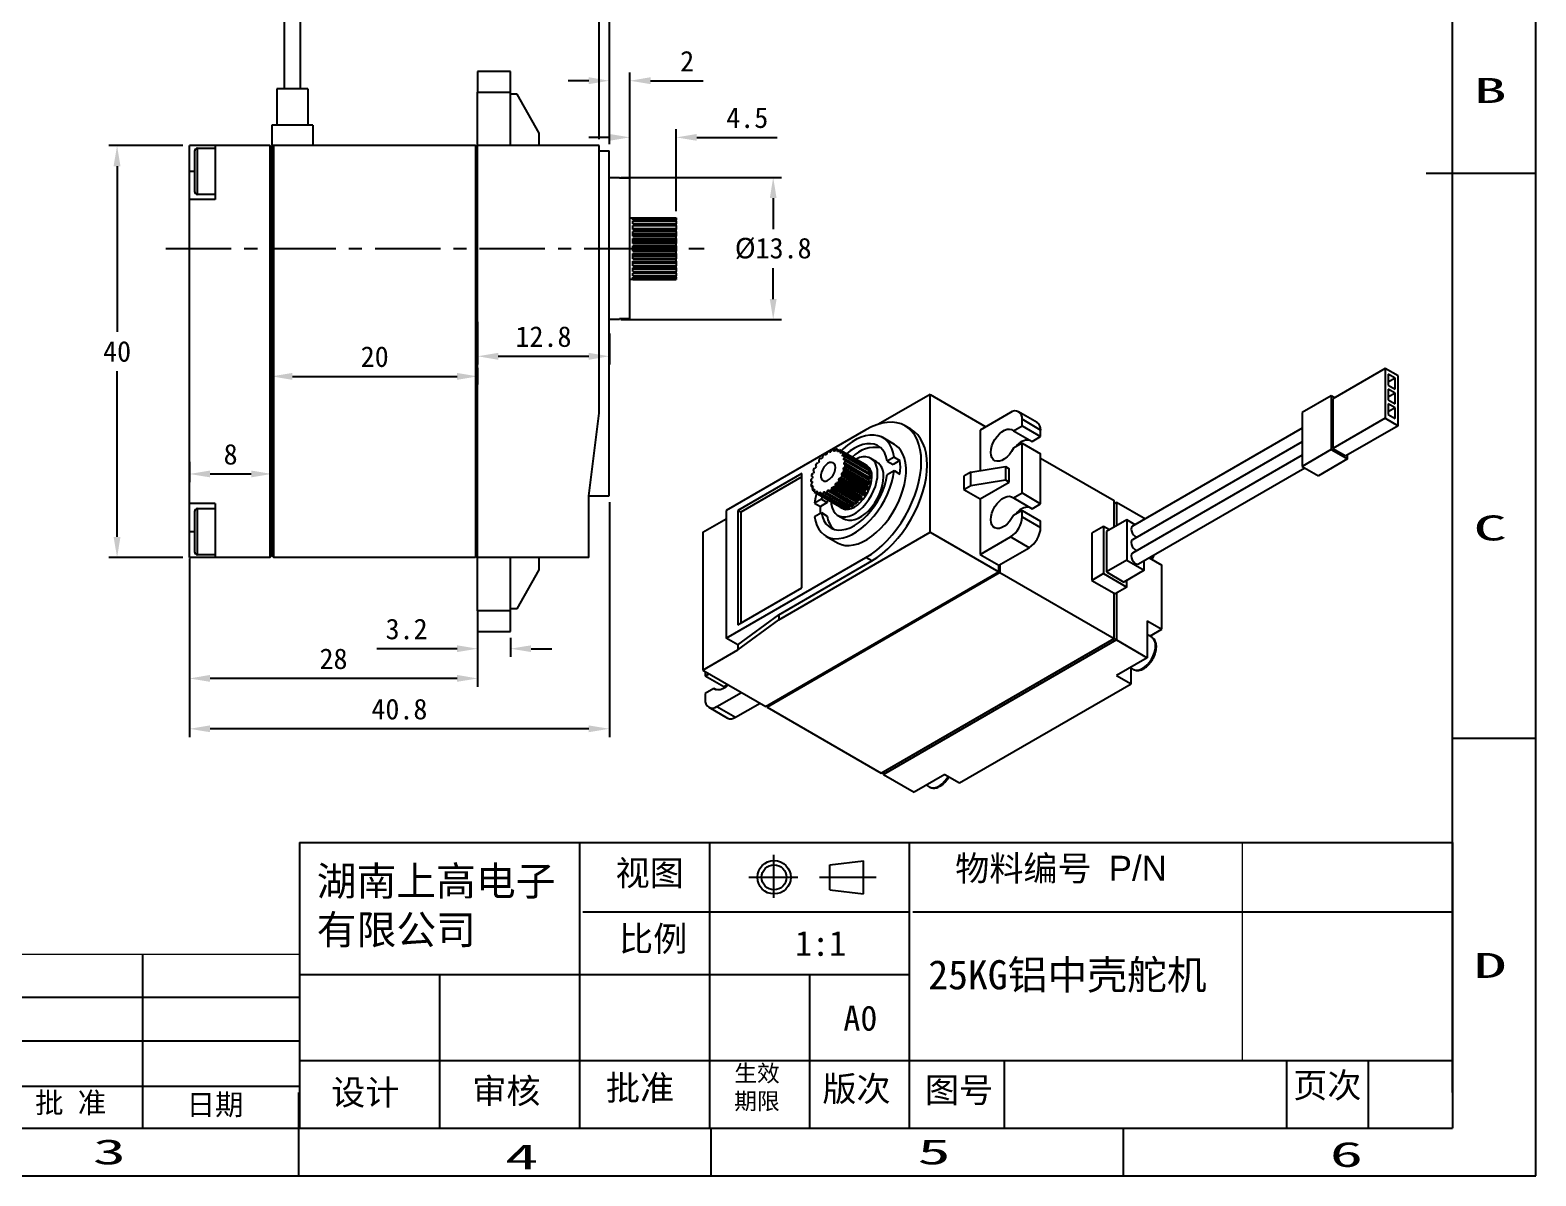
# Model space of a CAD drawing. Header units: millimetres. Extents: x 391 to 632, y 28 to 198.
# Drawn here: x 485.4 to 631.7, y 27.9 to 139.1 of the extents above; entities that cross this region are included whole.
import ezdxf
from ezdxf.enums import TextEntityAlignment as Align

# ---------------------------------------------------------------- set-up
doc = ezdxf.new("R2010")
doc.units = ezdxf.units.MM
doc.header["$PDSIZE"] = -1
doc.linetypes.add('ACAD_ISO04W100', pattern=[30.5, 24, -3, 0.5, -3])
doc.linetypes.add('CENTER', pattern=[10.16, 6.35, -1.27, 1.27, -1.27])
for name, color, linetype in [('中心线', 6, 'CENTER'), ('标注', 5, 'Continuous'), ('细实线', 5, 'Continuous')]:
    doc.layers.add(name, color=color, linetype=linetype)
doc.styles.add('style1', font='', dxfattribs={"height": 3.5})
doc.styles.get('style1').set_extended_font_data('FangSong_GB2312')
doc.dimstyles.new('副本 Standard', dxfattribs={"dimtxt": 2, "dimasz": 2, "dimexe": 0.8, "dimexo": 0.625, "dimgap": 0.9, "dimtad": 1, "dimtih": 1, "dimtoh": 1, "dimdsep": 46, "dimtxsty": 'Standard', "dimcen": 0.09, "dimclrd": 5, "dimclre": 5, "dimadec": 3, "dimazin": 2, "dimtfac": 1, "dimtdec": 4, "dimtofl": 0, "dimtmove": 0, "dimatfit": 3, "dimfxl": 0, "dimtolj": 1, "dimtzin": 0, "dimarcsym": 0})

# ---------------------------------------------------------------- blocks, each defined once
blk = doc.blocks.new('*D84')
at = {"layer": 'Defpoints', "color": 0}
for p in [(500.91, 127.93), (493.88, 87.93), (500.91, 87.93)]:
    blk.add_point(p, dxfattribs=at)
at = {"layer": '标注', "color": 5, "lineweight": -2}
for p, q in [((500.28, 127.93), (493.08, 127.93)), ((493.88, 125.93), (493.88, 109.83)), ((493.88, 89.93), (493.88, 106.03)), ((500.28, 87.93), (493.08, 87.93))]:
    blk.add_line(p, q, dxfattribs=at)
at = {"layer": '标注', "color": 5}
for points in [[(493.54, 125.93), (494.21, 125.93), (493.88, 127.93)], [(493.54, 89.93), (494.21, 89.93), (493.88, 87.93)]]:
    blk.add_solid(points, dxfattribs=at)
at = {"layer": '标注', "color": 0, "insert": (493.88, 107.93), "char_height": 2, "attachment_point": 5}
blk.add_mtext('\\A1;40', dxfattribs=at)
blk = doc.blocks.new('*D85')
at = {"layer": 'Defpoints', "color": 0}
for p in [(541.71, 93.93), (500.91, 88.47), (500.91, 71.29)]:
    blk.add_point(p, dxfattribs=at)
at = {"layer": '标注', "color": 5, "lineweight": -2}
for p, q in [((541.71, 93.31), (541.71, 70.49)), ((500.91, 87.84), (500.91, 70.49)), ((539.71, 71.29), (502.91, 71.29))]:
    blk.add_line(p, q, dxfattribs=at)
at = {"layer": '标注', "color": 5}
for points in [[(502.91, 71.62), (502.91, 70.96), (500.91, 71.29)], [(539.71, 71.62), (539.71, 70.96), (541.71, 71.29)]]:
    blk.add_solid(points, dxfattribs=at)
at = {"layer": '标注', "color": 0, "insert": (521.31, 73.19), "char_height": 2, "attachment_point": 5}
blk.add_mtext('\\A1;40.8', dxfattribs=at)
blk = doc.blocks.new('*D86')
at = {"layer": 'Defpoints', "color": 0}
for p in [(500.91, 97.84), (508.91, 97.84), (508.91, 96.04)]:
    blk.add_point(p, dxfattribs=at)
at = {"layer": '标注', "color": 5, "lineweight": -2}
for p, q in [((500.91, 97.21), (500.91, 95.24)), ((508.91, 97.21), (508.91, 95.24)), ((502.91, 96.04), (506.91, 96.04))]:
    blk.add_line(p, q, dxfattribs=at)
at = {"layer": '标注', "color": 5}
for points in [[(502.91, 96.37), (502.91, 95.71), (500.91, 96.04)], [(506.91, 96.37), (506.91, 95.71), (508.91, 96.04)]]:
    blk.add_solid(points, dxfattribs=at)
at = {"layer": '标注', "color": 0, "insert": (504.91, 97.94), "char_height": 2, "attachment_point": 5}
blk.add_mtext('\\A1;8', dxfattribs=at)
blk = doc.blocks.new('*D87')
at = {"layer": 'Defpoints', "color": 0}
for p in [(508.91, 106.96), (528.91, 106.96), (528.91, 105.52)]:
    blk.add_point(p, dxfattribs=at)
at = {"layer": '标注', "color": 5, "lineweight": -2}
for p, q in [((508.91, 106.34), (508.91, 104.72)), ((510.91, 105.52), (526.91, 105.52)), ((528.91, 106.34), (528.91, 104.72))]:
    blk.add_line(p, q, dxfattribs=at)
at = {"layer": '标注', "color": 5}
for points in [[(510.91, 105.85), (510.91, 105.18), (508.91, 105.52)], [(526.91, 105.85), (526.91, 105.18), (528.91, 105.52)]]:
    blk.add_solid(points, dxfattribs=at)
at = {"layer": '标注', "color": 0, "insert": (518.91, 107.42), "char_height": 2, "attachment_point": 5}
blk.add_mtext('\\A1;20', dxfattribs=at)
blk = doc.blocks.new('*D88')
at = {"layer": 'Defpoints', "color": 0}
for p in [(528.91, 111.44), (541.71, 110.32), (541.71, 107.47)]:
    blk.add_point(p, dxfattribs=at)
at = {"layer": '标注', "color": 5, "lineweight": -2}
for p, q in [((528.91, 110.81), (528.91, 106.67)), ((541.71, 109.69), (541.71, 106.67)), ((530.91, 107.47), (539.71, 107.47))]:
    blk.add_line(p, q, dxfattribs=at)
at = {"layer": '标注', "color": 5}
for points in [[(530.91, 107.8), (530.91, 107.13), (528.91, 107.47)], [(539.71, 107.8), (539.71, 107.13), (541.71, 107.47)]]:
    blk.add_solid(points, dxfattribs=at)
at = {"layer": '标注', "color": 0, "insert": (535.31, 109.37), "char_height": 2, "attachment_point": 5}
blk.add_mtext('\\A1;12.8', dxfattribs=at)
blk = doc.blocks.new('*D89')
at = {"layer": 'Defpoints', "color": 0}
for p in [(542.21, 124.83), (542.21, 111.03), (557.63, 111.03)]:
    blk.add_point(p, dxfattribs=at)
at = {"layer": '标注', "color": 5, "lineweight": -2}
for p, q in [((542.83, 124.83), (558.43, 124.83)), ((557.63, 122.83), (557.63, 119.83)), ((557.63, 113.03), (557.63, 116.03)), ((542.83, 111.03), (558.43, 111.03))]:
    blk.add_line(p, q, dxfattribs=at)
at = {"layer": '标注', "color": 5}
for points in [[(557.3, 122.83), (557.96, 122.83), (557.63, 124.83)], [(557.3, 113.03), (557.96, 113.03), (557.63, 111.03)]]:
    blk.add_solid(points, dxfattribs=at)
at = {"layer": '标注', "color": 0, "insert": (557.63, 117.93), "char_height": 2, "attachment_point": 5}
blk.add_mtext('\\A1;%%C13.8', dxfattribs=at)
blk = doc.blocks.new('*D90')
at = {"layer": 'Defpoints', "color": 0}
for p in [(543.71, 134.23), (541.71, 127.43), (543.71, 124.76)]:
    blk.add_point(p, dxfattribs=at)
at = {"layer": '标注', "color": 5, "lineweight": -2}
for p, q in [((541.71, 128.06), (541.71, 135.03)), ((543.71, 125.38), (543.71, 135.03)), ((539.71, 134.23), (537.71, 134.23)), ((545.71, 134.23), (550.84, 134.23))]:
    blk.add_line(p, q, dxfattribs=at)
at = {"layer": '标注', "color": 5}
for points in [[(539.71, 134.57), (539.71, 133.9), (541.71, 134.23)], [(545.71, 134.57), (545.71, 133.9), (543.71, 134.23)]]:
    blk.add_solid(points, dxfattribs=at)
at = {"layer": '标注', "color": 0, "insert": (549.27, 136.13), "char_height": 2, "attachment_point": 5}
blk.add_mtext('\\A1;2', dxfattribs=at)
blk = doc.blocks.new('*D91')
at = {"layer": 'Defpoints', "color": 0}
for p in [(548.21, 128.73), (543.71, 120.93), (548.21, 120.93)]:
    blk.add_point(p, dxfattribs=at)
at = {"layer": '标注', "color": 5, "lineweight": -2}
for p, q in [((543.71, 121.56), (543.71, 129.53)), ((548.21, 121.56), (548.21, 129.53)), ((541.71, 128.73), (539.71, 128.73)), ((550.21, 128.73), (558.01, 128.73))]:
    blk.add_line(p, q, dxfattribs=at)
at = {"layer": '标注', "color": 5}
for points in [[(541.71, 129.06), (541.71, 128.4), (543.71, 128.73)], [(550.21, 129.06), (550.21, 128.4), (548.21, 128.73)]]:
    blk.add_solid(points, dxfattribs=at)
at = {"layer": '标注', "color": 0, "insert": (555.11, 130.63), "char_height": 2, "attachment_point": 5}
blk.add_mtext('\\A1;4.5', dxfattribs=at)
blk = doc.blocks.new('*D92')
at = {"layer": 'Defpoints', "color": 0}
for p in [(540.71, 142.22), (540.71, 127.93), (541.71, 127.43)]:
    blk.add_point(p, dxfattribs=at)
at = {"layer": '标注', "color": 5, "lineweight": -2}
for p, q in [((538.71, 142.22), (534.24, 142.22)), ((540.71, 128.56), (540.71, 143.02)), ((541.71, 128.06), (541.71, 143.02)), ((543.71, 142.22), (545.71, 142.22))]:
    blk.add_line(p, q, dxfattribs=at)
at = {"layer": '标注', "color": 5}
for points in [[(538.71, 142.56), (538.71, 141.89), (540.71, 142.22)], [(543.71, 142.56), (543.71, 141.89), (541.71, 142.22)]]:
    blk.add_solid(points, dxfattribs=at)
at = {"layer": '标注', "color": 0, "insert": (535.47, 144.12), "char_height": 2, "attachment_point": 5}
blk.add_mtext('\\A1;1', dxfattribs=at)
blk = doc.blocks.new('*D93')
at = {"layer": 'Defpoints', "color": 0}
for p in [(500.91, 87.93), (528.91, 81.73), (500.91, 76.18)]:
    blk.add_point(p, dxfattribs=at)
at = {"layer": '标注', "color": 5, "lineweight": -2}
for p, q in [((500.91, 87.31), (500.91, 75.38)), ((528.91, 81.11), (528.91, 75.38)), ((526.91, 76.18), (502.91, 76.18))]:
    blk.add_line(p, q, dxfattribs=at)
at = {"layer": '标注', "color": 5}
for points in [[(502.91, 76.52), (502.91, 75.85), (500.91, 76.18)], [(526.91, 76.52), (526.91, 75.85), (528.91, 76.18)]]:
    blk.add_solid(points, dxfattribs=at)
at = {"layer": '标注', "color": 0, "insert": (514.91, 78.08), "char_height": 2, "attachment_point": 5}
blk.add_mtext('\\A1;28', dxfattribs=at)
blk = doc.blocks.new('*D94')
at = {"layer": 'Defpoints', "color": 0}
for p in [(528.91, 80.73), (532.11, 80.73), (528.91, 79.07)]:
    blk.add_point(p, dxfattribs=at)
at = {"layer": '标注', "color": 5, "lineweight": -2}
for p, q in [((526.91, 79.07), (519.11, 79.07)), ((528.91, 80.11), (528.91, 78.27)), ((532.11, 80.11), (532.11, 78.27)), ((534.11, 79.07), (536.11, 79.07))]:
    blk.add_line(p, q, dxfattribs=at)
at = {"layer": '标注', "color": 5}
for points in [[(526.91, 79.4), (526.91, 78.74), (528.91, 79.07)], [(534.11, 79.4), (534.11, 78.74), (532.11, 79.07)]]:
    blk.add_solid(points, dxfattribs=at)
at = {"layer": '标注', "color": 0, "insert": (522.01, 80.97), "char_height": 2, "attachment_point": 5}
blk.add_mtext('\\A1;3.2', dxfattribs=at)

msp = doc.modelspace()

# ---------------------------------------------------------------- linework, layer by layer
at = {"color": 5, "linetype": 'Continuous'}
for p, q in [((631.735, 27.868), (631.735, 197.829)), ((631.735, 125.228), (621.06, 125.228)), ((631.735, 70.359), (623.641, 70.359)), ((511.61, 60.242), (546.402, 60.242)), ((538.804, 60.242), (538.804, 32.488)), ((546.402, 60.242), (623.641, 60.242)), ((551.43, 60.242), (551.43, 32.488)), ((570.854, 60.242), (570.854, 55.023)), ((570.854, 55.386), (570.854, 45.842)), ((539.147, 53.528), (570.854, 53.528)), ((571.196, 53.528), (623.641, 53.528)), ((496.343, 49.416), (496.343, 32.488)), ((511.61, 47.418), (570.854, 47.418)), ((525.207, 47.418), (525.207, 32.488)), ((561.142, 47.418), (561.142, 32.488)), ((570.854, 45.842), (570.854, 32.488)), ((397.19, 45.217), (511.51, 45.217)), ((397.19, 40.974), (511.51, 40.974)), ((511.61, 39.059), (623.641, 39.059)), ((580.058, 39.059), (580.058, 32.488)), ((607.504, 39.059), (607.504, 32.488)), ((615.438, 39.059), (615.438, 32.488)), ((397.29, 36.577), (511.51, 36.577)), ((511.548, 27.868), (511.548, 35.962)), ((551.61, 27.868), (551.61, 32.488)), ((591.673, 27.868), (591.673, 32.488)), ((391.362, 27.868), (631.735, 27.868))]:
    msp.add_line(p, q, dxfattribs=at)
at = {"color": 7, "linetype": 'Continuous'}
for p, q in [((623.641, 35.962), (623.641, 193.209)), ((511.61, 60.242), (511.61, 32.488)), ((623.641, 60.242), (623.641, 32.488)), ((623.641, 60.242), (623.641, 32.488)), ((563.138, 58.078), (566.39, 58.474)), ((563.138, 58.078), (566.39, 58.474)), ((563.138, 55.65), (563.138, 58.078)), ((566.39, 55.245), (566.39, 58.474)), ((563.138, 55.65), (566.39, 55.245)), ((397.29, 32.488), (623.641, 32.488))]:
    msp.add_line(p, q, dxfattribs=at)
at = {"color": 7, "linetype": 'Continuous', "lineweight": 25}
for p, q in [((510.157, 133.431), (510.157, 151.166)), ((511.657, 151.166), (511.657, 133.431)), ((532.107, 135.131), (528.907, 135.131)), ((528.907, 135.131), (528.907, 133.131)), ((532.107, 133.131), (532.107, 135.131)), ((509.407, 133.431), (509.407, 129.931)), ((512.407, 133.431), (509.407, 133.431)), ((512.407, 133.431), (512.407, 129.931)), ((528.907, 133.131), (532.107, 133.131)), ((528.907, 127.931), (528.907, 133.131)), ((532.107, 127.931), (532.107, 133.131)), ((532.763, 132.931), (532.107, 132.931)), ((534.907, 129.124), (532.763, 132.931)), ((512.907, 129.931), (508.907, 129.931)), ((508.907, 129.931), (508.907, 127.931)), ((512.907, 129.931), (512.907, 127.931)), ((534.907, 127.931), (534.907, 129.124)), ((503.407, 127.931), (500.907, 127.931)), ((500.907, 125.431), (500.907, 127.931)), ((501.407, 127.381), (501.407, 123.481)), ((501.707, 127.681), (503.407, 127.681)), ((508.707, 127.931), (503.407, 127.931)), ((503.407, 127.931), (503.407, 122.681)), ((508.707, 127.931), (508.707, 87.931)), ((508.907, 127.731), (508.707, 127.931)), ((508.907, 127.731), (509.107, 127.931)), ((509.107, 127.931), (508.907, 127.931)), ((508.907, 88.131), (508.907, 127.731)), ((509.107, 87.931), (509.107, 127.931)), ((528.707, 127.931), (509.107, 127.931)), ((528.707, 127.931), (528.707, 87.931)), ((528.907, 127.731), (528.707, 127.931)), ((540.707, 127.931), (528.907, 127.931)), ((528.907, 87.931), (528.907, 127.931)), ((540.707, 101.931), (540.707, 127.931)), ((540.707, 127.431), (541.707, 127.431)), ((541.707, 117.931), (541.707, 127.431)), ((500.907, 122.681), (500.907, 125.431)), ((541.707, 124.831), (542.707, 124.831)), ((542.707, 124.758), (542.707, 124.831)), ((543.707, 124.758), (542.707, 124.758)), ((543.707, 111.104), (543.707, 124.758)), ((503.407, 123.181), (501.707, 123.181)), ((503.407, 122.681), (500.907, 122.681)), ((500.907, 93.181), (500.907, 122.681)), ((543.707, 120.931), (544.007, 120.931)), ((544.007, 120.898), (544.007, 120.931)), ((544.007, 120.93), (548.207, 120.93)), ((544.007, 120.898), (548.207, 120.898)), ((544.007, 120.694), (544.007, 120.853)), ((544.007, 120.853), (548.207, 120.853)), ((544.007, 120.694), (548.207, 120.694)), ((544.007, 120.317), (544.007, 120.592)), ((544.007, 120.592), (548.207, 120.592)), ((544.007, 120.317), (548.207, 120.317)), ((544.007, 119.79), (544.007, 120.164)), ((544.007, 120.164), (548.207, 120.164)), ((548.207, 120.93), (548.207, 120.898)), ((548.207, 120.853), (548.207, 120.898)), ((548.207, 120.853), (548.207, 120.694)), ((548.207, 120.592), (548.207, 120.694)), ((548.207, 120.592), (548.207, 120.317)), ((548.207, 120.164), (548.207, 120.317)), ((548.207, 120.164), (548.207, 119.889)), ((544.007, 119.889), (548.207, 119.889)), ((544.007, 119.79), (548.207, 119.79)), ((544.007, 119.146), (544.007, 119.596)), ((544.007, 119.596), (548.207, 119.596)), ((544.007, 119.347), (548.207, 119.347)), ((544.007, 119.162), (548.207, 119.162)), ((544.007, 119.146), (548.207, 119.146)), ((544.007, 118.426), (544.007, 118.923)), ((544.007, 118.923), (548.207, 118.923)), ((544.007, 118.716), (548.207, 118.716)), ((544.007, 118.512), (548.207, 118.512)), ((548.207, 119.889), (548.207, 119.79)), ((548.207, 119.596), (548.207, 119.79)), ((548.207, 119.596), (548.207, 119.347)), ((548.207, 119.347), (548.207, 119.162)), ((548.207, 119.162), (548.207, 119.146)), ((548.207, 118.923), (548.207, 119.146)), ((548.207, 118.923), (548.207, 118.716)), ((548.207, 118.716), (548.207, 118.512)), ((548.207, 118.512), (548.207, 118.426)), ((540.707, 117.931), (541.707, 117.931)), ((541.707, 93.931), (541.707, 117.931)), ((544.007, 118.426), (548.207, 118.426)), ((544.007, 117.674), (544.007, 118.187)), ((544.007, 118.187), (548.207, 118.187)), ((544.007, 118.036), (548.207, 118.036)), ((544.007, 117.826), (548.207, 117.826)), ((544.007, 117.674), (548.207, 117.674)), ((544.007, 116.939), (544.007, 117.436)), ((544.007, 117.436), (548.207, 117.436)), ((544.007, 117.349), (548.207, 117.349)), ((544.007, 117.145), (548.207, 117.145)), ((548.207, 118.187), (548.207, 118.426)), ((548.207, 118.187), (548.207, 118.036)), ((548.207, 118.036), (548.207, 117.826)), ((548.207, 117.826), (548.207, 117.674)), ((548.207, 117.436), (548.207, 117.674)), ((548.207, 117.436), (548.207, 117.349)), ((548.207, 117.349), (548.207, 117.145)), ((548.207, 117.145), (548.207, 116.939)), ((544.007, 116.939), (548.207, 116.939)), ((544.007, 116.266), (544.007, 116.716)), ((544.007, 116.716), (548.207, 116.716)), ((544.007, 116.699), (548.207, 116.699)), ((544.007, 116.515), (548.207, 116.515)), ((544.007, 116.266), (548.207, 116.266)), ((544.007, 115.698), (544.007, 116.072)), ((544.007, 116.072), (548.207, 116.072)), ((544.007, 115.973), (548.207, 115.973)), ((544.007, 115.698), (548.207, 115.698)), ((548.207, 116.716), (548.207, 116.939)), ((548.207, 116.716), (548.207, 116.699)), ((548.207, 116.699), (548.207, 116.515)), ((548.207, 116.515), (548.207, 116.266)), ((548.207, 116.072), (548.207, 116.266)), ((548.207, 116.072), (548.207, 115.973)), ((548.207, 115.973), (548.207, 115.698)), ((548.207, 115.545), (548.207, 115.698)), ((544.007, 114.931), (543.707, 114.931)), ((544.007, 115.27), (544.007, 115.545)), ((544.007, 115.545), (548.207, 115.545)), ((544.007, 115.27), (548.207, 115.27)), ((544.007, 115.009), (544.007, 115.167)), ((544.007, 115.167), (548.207, 115.167)), ((544.007, 115.009), (548.207, 115.009)), ((544.007, 114.931), (544.007, 114.964)), ((544.007, 114.964), (548.207, 114.964)), ((544.007, 114.932), (548.207, 114.932)), ((548.207, 115.545), (548.207, 115.27)), ((548.207, 115.167), (548.207, 115.27)), ((548.207, 115.167), (548.207, 115.009)), ((548.207, 114.964), (548.207, 115.009)), ((548.207, 114.964), (548.207, 114.932)), ((542.707, 111.031), (541.707, 111.031)), ((542.707, 111.031), (542.707, 111.104)), ((543.707, 111.104), (542.707, 111.104)), ((617.106, 106.28), (612.015, 103.341)), ((617.106, 106.28), (617.106, 101.446)), ((618.351, 105.562), (617.106, 106.28)), ((618.068, 105.333), (617.395, 105.722)), ((617.395, 105.722), (617.395, 104.676)), ((618.351, 100.728), (618.351, 105.562)), ((618.068, 105.333), (617.395, 104.944)), ((617.395, 104.676), (618.068, 104.288)), ((618.068, 103.896), (617.395, 104.284)), ((617.395, 104.284), (617.395, 103.239)), ((618.068, 103.896), (617.395, 103.507)), ((618.068, 104.288), (618.068, 105.333)), ((618.068, 102.851), (618.068, 103.896)), ((572.87, 103.766), (567.871, 100.881)), ((572.87, 90.375), (572.87, 103.766)), ((572.87, 103.766), (578.3, 100.631)), ((611.845, 103.635), (609.017, 102.002)), ((612.185, 103.439), (611.845, 103.635)), ((611.845, 103.635), (611.845, 98.409)), ((612.015, 103.341), (612.015, 98.507)), ((617.395, 103.239), (618.068, 102.851)), ((618.068, 102.459), (617.395, 102.847)), ((617.395, 102.847), (617.395, 101.802)), ((618.068, 102.459), (617.395, 102.07)), ((618.068, 101.414), (618.068, 102.459)), ((539.707, 93.931), (540.707, 101.931)), ((580.676, 102.003), (577.735, 100.304)), ((583.286, 101.037), (581.476, 102.082)), ((581.807, 100.729), (581.807, 101.349)), ((583.618, 100.304), (581.807, 101.349)), ((609.017, 102.002), (609.017, 96.776)), ((617.106, 101.446), (612.015, 98.507)), ((617.106, 101.446), (618.351, 100.728)), ((617.395, 101.802), (618.068, 101.414)), ((566.647, 100.337), (553.071, 92.5)), ((569.407, 98.912), (568.276, 99.565)), ((571.012, 100.387), (570.447, 100.713)), ((577.735, 100.304), (577.735, 96.366)), ((580.966, 100.243), (581.807, 100.729)), ((580.966, 100.243), (582.776, 99.198)), ((581.807, 100.729), (583.618, 99.684)), ((582.776, 99.198), (583.618, 99.684)), ((583.618, 99.684), (583.618, 100.304)), ((609.017, 100.474), (592.538, 90.961)), ((618.351, 100.728), (613.26, 97.789)), ((562.834, 97.965), (562.902, 98.173)), ((563.194, 98.161), (563.038, 98.251)), ((563.038, 98.251), (563.106, 98.122)), ((563.224, 98.173), (563.326, 98.376)), ((563.634, 98.311), (563.458, 98.413)), ((563.458, 98.413), (563.487, 98.247)), ((563.598, 98.26), (563.728, 98.445)), ((563.847, 98.438), (563.836, 98.246)), ((564.036, 98.329), (563.847, 98.438)), ((563.932, 98.221), (564.081, 98.377)), ((564.18, 98.327), (564.13, 98.121)), ((564.22, 98.069), (564.13, 98.121)), ((566.716, 96.863), (564.17, 98.333)), ((566.556, 96.955), (564.18, 98.327)), ((564.206, 98.059), (564.366, 98.175)), ((564.438, 98.085), (564.351, 97.878)), ((566.741, 96.803), (564.366, 98.175)), ((566.814, 96.713), (564.438, 98.085)), ((581.807, 99.03), (580.966, 98.545)), ((581.377, 98.855), (581.44, 98.818)), ((581.807, 94.196), (581.807, 99.03)), ((581.807, 99.03), (583.618, 97.985)), ((609.017, 99.168), (592.538, 89.655)), ((611.845, 98.409), (609.017, 96.776)), ((611.845, 98.409), (613.429, 97.495)), ((612.015, 98.507), (613.26, 97.789)), ((561.575, 96.564), (561.734, 96.632)), ((561.81, 96.782), (561.76, 96.929)), ((561.859, 97.094), (562.008, 97.111)), ((562.105, 97.247), (562.094, 97.426)), ((562.213, 97.571), (562.343, 97.536)), ((562.453, 97.65), (562.483, 97.85)), ((562.736, 97.895), (562.614, 97.965)), ((562.614, 97.965), (562.716, 97.88)), ((564.467, 97.811), (564.351, 97.878)), ((564.402, 97.783), (564.562, 97.853)), ((564.623, 96.764), (564.467, 96.629)), ((566.843, 95.257), (564.467, 96.629)), ((564.604, 97.728), (564.486, 97.533)), ((566.862, 96.162), (564.486, 97.533)), ((564.508, 97.411), (564.658, 97.43)), ((564.518, 96.966), (564.649, 96.933)), ((564.667, 97.278), (564.525, 97.108)), ((566.901, 95.736), (564.525, 97.108)), ((566.938, 96.481), (564.562, 97.853)), ((566.98, 96.356), (564.604, 97.728)), ((566.999, 95.393), (564.623, 96.764)), ((567.024, 95.562), (564.649, 96.933)), ((567.034, 96.058), (564.658, 97.43)), ((567.043, 95.907), (564.667, 97.278)), ((566.556, 96.955), (566.547, 96.916)), ((566.814, 96.713), (566.76, 96.584)), ((567.681, 97.229), (567.116, 97.556)), ((569.378, 97.667), (568.719, 97.287)), ((568.719, 97.287), (569.285, 96.96)), ((569.943, 97.341), (569.285, 96.96)), ((569.378, 97.667), (569.943, 97.341)), ((576.826, 96.219), (580.192, 96.763)), ((580.192, 96.763), (580.192, 95.456)), ((580.192, 96.763), (580.563, 96.548)), ((583.618, 93.151), (583.618, 97.985)), ((583.618, 97.561), (590.745, 93.447)), ((609.017, 97.861), (592.538, 88.348)), ((593.138, 87.309), (609.277, 96.626)), ((609.017, 96.776), (610.601, 95.862)), ((613.429, 97.495), (610.601, 95.862)), ((613.429, 97.495), (613.429, 97.887)), ((560.425, 96.092), (554.202, 92.5)), ((560.425, 95.765), (554.485, 92.336)), ((560.425, 84.987), (560.425, 96.092)), ((561.418, 95.236), (561.274, 95.319)), ((561.415, 95.312), (561.274, 95.319)), ((561.282, 95.481), (561.432, 95.635)), ((561.292, 94.995), (561.422, 95.179)), ((561.453, 95.774), (561.336, 95.842)), ((561.454, 95.783), (561.336, 95.842)), ((561.378, 96.015), (561.538, 96.13)), ((561.589, 96.283), (561.502, 96.39)), ((563.912, 95.168), (563.771, 95.177)), ((566.147, 93.805), (563.771, 95.177)), ((566.288, 93.796), (563.912, 95.168)), ((563.991, 95.488), (564.022, 95.323)), ((566.367, 94.116), (563.991, 95.488)), ((566.398, 93.952), (564.022, 95.323)), ((564.233, 95.675), (564.078, 95.632)), ((566.454, 94.26), (564.078, 95.632)), ((566.609, 94.303), (564.233, 95.675)), ((564.251, 95.974), (564.32, 95.846)), ((566.627, 94.602), (564.251, 95.974)), ((564.476, 96.219), (564.315, 96.126)), ((566.69, 94.755), (564.315, 96.126)), ((566.696, 94.474), (564.32, 95.846)), ((564.43, 96.477), (564.533, 96.394)), ((566.806, 95.105), (564.43, 96.477)), ((566.851, 94.847), (564.476, 96.219)), ((566.909, 95.022), (564.533, 96.394)), ((566.806, 95.105), (566.909, 95.022)), ((566.999, 95.393), (566.843, 95.257)), ((566.98, 96.356), (566.862, 96.162)), ((567.043, 95.907), (566.901, 95.736)), ((568.719, 95.98), (569.378, 96.361)), ((569.378, 96.361), (569.943, 96.034)), ((576.826, 96.219), (576.151, 95.83)), ((576.151, 95.83), (576.151, 94.523)), ((576.826, 94.913), (576.826, 96.219)), ((576.826, 94.913), (580.192, 95.456)), ((577.735, 93.609), (580.563, 95.242)), ((580.192, 95.456), (580.563, 95.242)), ((580.563, 95.242), (580.563, 96.548)), ((539.707, 87.931), (539.707, 93.931)), ((539.707, 93.931), (541.707, 93.931)), ((561.473, 94.901), (561.317, 94.856)), ((561.492, 94.755), (561.317, 94.856)), ((561.407, 94.589), (561.51, 94.791)), ((561.626, 94.574), (561.465, 94.48)), ((561.649, 94.374), (561.465, 94.48)), ((561.62, 94.287), (561.69, 94.495)), ((561.863, 94.353), (561.707, 94.216)), ((564.083, 92.845), (561.707, 94.216)), ((561.949, 94.304), (561.863, 94.353)), ((561.919, 94.109), (561.949, 94.309)), ((564.294, 92.737), (561.919, 94.109)), ((562.169, 94.252), (562.028, 94.08)), ((564.404, 92.709), (562.028, 94.08)), ((562.276, 94.19), (562.169, 94.252)), ((562.283, 94.066), (562.273, 94.246)), ((564.659, 92.694), (562.283, 94.066)), ((562.357, 93.856), (562.313, 93.589)), ((562.526, 94.276), (562.409, 94.081)), ((564.785, 92.709), (562.409, 94.081)), ((562.682, 94.186), (562.526, 94.276)), ((562.69, 94.16), (562.641, 94.308)), ((565.066, 92.788), (562.69, 94.16)), ((562.911, 94.425), (562.825, 94.218)), ((565.201, 92.846), (562.825, 94.218)), ((565.286, 93.053), (562.911, 94.425)), ((563.115, 94.385), (563.03, 94.493)), ((565.491, 93.014), (563.115, 94.385)), ((563.299, 94.688), (563.25, 94.483)), ((565.626, 93.111), (563.25, 94.483)), ((565.675, 93.317), (563.299, 94.688)), ((563.531, 94.729), (563.414, 94.789)), ((565.79, 93.417), (563.414, 94.789)), ((565.907, 93.357), (563.531, 94.729)), ((563.667, 95.05), (563.657, 94.859)), ((566.033, 93.488), (563.657, 94.859)), ((566.043, 93.679), (563.667, 95.05)), ((566.043, 93.679), (566.033, 93.488)), ((566.288, 93.796), (566.147, 93.805)), ((566.367, 94.116), (566.398, 93.952)), ((566.609, 94.303), (566.454, 94.26)), ((566.627, 94.602), (566.696, 94.474)), ((566.851, 94.847), (566.69, 94.755)), ((576.151, 94.523), (576.826, 94.913)), ((576.151, 94.523), (577.735, 93.609)), ((580.966, 93.711), (581.807, 94.196)), ((580.966, 93.711), (582.776, 92.666)), ((581.807, 94.196), (583.618, 93.151)), ((503.407, 93.181), (500.907, 93.181)), ((500.907, 90.431), (500.907, 93.181)), ((501.407, 92.381), (501.407, 88.481)), ((501.707, 92.681), (503.407, 92.681)), ((503.407, 93.181), (503.407, 87.931)), ((553.071, 92.5), (553.071, 80.088)), ((554.202, 92.5), (554.202, 81.395)), ((554.485, 92.336), (554.202, 92.5)), ((554.485, 92.336), (554.485, 81.558)), ((562.313, 93.589), (561.654, 93.208)), ((561.654, 93.208), (562.219, 92.882)), ((561.654, 91.902), (562.313, 92.282)), ((562.878, 93.262), (562.219, 92.882)), ((562.313, 93.589), (562.878, 93.262)), ((562.313, 92.282), (562.878, 91.956)), ((562.922, 93.529), (562.878, 93.262)), ((564.093, 92.854), (564.083, 92.845)), ((564.146, 92.804), (564.316, 92.706)), ((564.478, 92.798), (564.404, 92.709)), ((564.892, 92.889), (564.785, 92.709)), ((565.286, 93.053), (565.201, 92.846)), ((565.675, 93.317), (565.626, 93.111)), ((565.907, 93.357), (565.79, 93.417)), ((577.735, 93.609), (577.735, 88.22)), ((581.807, 92.498), (580.966, 92.012)), ((581.807, 91.877), (581.807, 92.498)), ((581.807, 92.498), (583.618, 91.453)), ((582.776, 92.666), (583.618, 93.151)), ((590.745, 90.866), (590.745, 93.447)), ((590.745, 93.186), (590.972, 93.316)), ((590.745, 93.186), (590.972, 93.316)), ((590.972, 93.316), (590.972, 90.997)), ((590.972, 93.316), (593.795, 91.686)), ((550.808, 90.377), (553.071, 91.683)), ((563.916, 92.013), (564.482, 91.687)), ((581.807, 91.877), (583.618, 90.832)), ((583.618, 90.832), (583.618, 91.453)), ((589.727, 90.932), (588.596, 90.278)), ((589.727, 90.932), (589.727, 86.359)), ((590.293, 90.605), (589.727, 90.932)), ((591.99, 91.585), (590.01, 90.442)), ((591.99, 91.585), (591.99, 87.665)), ((592.804, 91.115), (591.99, 91.585)), ((500.907, 87.931), (500.907, 90.431)), ((550.808, 90.377), (550.808, 76.986)), ((558.162, 81.884), (572.87, 90.375)), ((562.756, 90.004), (563.887, 89.351)), ((572.87, 90.375), (579.545, 86.521)), ((577.735, 88.22), (580.676, 89.918)), ((582.486, 88.873), (580.676, 89.918)), ((588.596, 90.278), (588.596, 85.706)), ((590.01, 90.442), (590.01, 86.522)), ((503.407, 87.931), (500.907, 87.931)), ((503.407, 88.181), (501.707, 88.181)), ((508.707, 87.931), (503.407, 87.931)), ((508.707, 87.931), (508.907, 88.131)), ((508.907, 88.131), (509.107, 87.931)), ((528.707, 87.931), (509.107, 87.931)), ((528.907, 88.131), (528.707, 87.931)), ((539.707, 87.931), (528.907, 87.931)), ((528.907, 82.731), (528.907, 87.931)), ((532.107, 82.731), (532.107, 87.931)), ((534.907, 86.738), (534.907, 87.931)), ((553.071, 80.088), (566.647, 87.926)), ((567.213, 87.599), (566.647, 87.926)), ((577.735, 88.22), (579.545, 87.175)), ((579.545, 87.175), (582.486, 88.873)), ((594.146, 87.891), (595.384, 87.176)), ((532.763, 82.931), (534.907, 86.738)), ((556.917, 73.459), (579.545, 86.521)), ((579.658, 86.456), (557.03, 73.394)), ((558.162, 82.374), (567.213, 87.599)), ((579.545, 86.521), (579.545, 87.175)), ((579.545, 86.521), (579.658, 86.456)), ((579.658, 87.24), (579.658, 86.456)), ((579.658, 86.456), (590.745, 80.056)), ((589.727, 86.359), (588.596, 85.706)), ((589.727, 86.359), (591.99, 85.053)), ((591.99, 87.665), (590.01, 86.522)), ((590.01, 86.522), (591.707, 85.543)), ((593.687, 86.686), (591.707, 85.543)), ((591.99, 87.665), (593.687, 86.686)), ((593.687, 86.686), (593.687, 87.626)), ((595.384, 80.97), (595.384, 87.176)), ((554.202, 81.395), (560.425, 84.987)), ((588.596, 85.706), (590.745, 84.465)), ((591.99, 85.053), (590.858, 84.4)), ((591.99, 85.053), (591.99, 85.706)), ((590.745, 80.056), (590.745, 84.465)), ((590.745, 84.465), (590.858, 84.4)), ((590.972, 84.465), (590.972, 79.925)), ((532.107, 82.731), (528.907, 82.731)), ((528.907, 82.731), (528.907, 80.731)), ((532.763, 82.931), (532.107, 82.931)), ((532.107, 80.731), (532.107, 82.731)), ((554.202, 79.435), (558.162, 82.374)), ((558.162, 82.374), (558.162, 81.884)), ((528.907, 80.731), (532.107, 80.731)), ((554.202, 78.945), (558.162, 81.884)), ((593.97, 81.787), (595.384, 80.97)), ((593.97, 81.787), (593.97, 78.194)), ((594.214, 80.295), (595.384, 80.97)), ((554.202, 79.435), (553.071, 80.088)), ((554.202, 79.435), (554.202, 78.945)), ((568.118, 66.993), (590.745, 80.056)), ((590.972, 79.925), (568.344, 66.862)), ((590.745, 80.056), (590.972, 79.925)), ((590.972, 79.925), (593.97, 78.194)), ((594.417, 80.178), (593.97, 80.436)), ((550.808, 76.986), (554.202, 78.945)), ((593.97, 78.194), (591, 76.48)), ((550.808, 76.986), (556.917, 73.459)), ((551.034, 76.855), (551.034, 76.431)), ((551.034, 76.431), (551.401, 76.643)), ((551.034, 76.431), (552.844, 75.386)), ((591, 76.48), (592.414, 75.663)), ((592.311, 77.237), (592.617, 77.06)), ((592.414, 75.663), (592.414, 77.177)), ((551.876, 75.219), (551.034, 74.733)), ((551.034, 74.733), (551.034, 74.112)), ((551.876, 75.219), (552.109, 75.084)), ((552.166, 73.459), (554.541, 74.831)), ((552.844, 75.386), (553.211, 75.598)), ((575.726, 66.03), (592.414, 75.663)), ((551.366, 73.38), (553.176, 72.335)), ((552.166, 73.459), (553.976, 72.414)), ((553.976, 72.414), (556.352, 73.786)), ((557.03, 73.524), (557.03, 73.394)), ((557.03, 73.394), (568.118, 66.993)), ((568.344, 66.862), (568.344, 67.124)), ((568.344, 66.862), (571.342, 65.132)), ((574.312, 66.846), (571.342, 65.132)), ((574.312, 66.846), (575.726, 66.03)), ((572.512, 65.807), (572.818, 65.63))]:
    msp.add_line(p, q, dxfattribs=at)
at = {"color": 8, "linetype": 'Continuous', "lineweight": 25}
for p, q in [((501.707, 123.181), (501.707, 127.681)), ((501.407, 125.431), (500.907, 125.431)), ((501.707, 88.181), (501.707, 92.681)), ((501.407, 90.431), (500.907, 90.431))]:
    msp.add_line(p, q, dxfattribs=at)
at = {"color": 5, "lineweight": 13}
msp.add_line((603.227, 39.059), (603.227, 60.242), dxfattribs=at)
msp.add_line((458.344, 32.488), (511.195, 32.488))
at = {"color": 7, "linetype": 'Continuous', "lineweight": 25, "flags": 128}
for points in [[(566.647, 87.926), (567.174, 88.26), (567.696, 88.65), (568.207, 89.094), (568.704, 89.585), (569.18, 90.121), (569.633, 90.695), (570.056, 91.303), (570.447, 91.937), (570.801, 92.593), (571.115, 93.263), (571.387, 93.942), (571.612, 94.623), (571.79, 95.299), (571.918, 95.964), (571.995, 96.611), (572.021, 97.234), (571.995, 97.827), (571.918, 98.385), (571.79, 98.902), (571.612, 99.372), (571.387, 99.793), (571.115, 100.159), (570.801, 100.466), (570.447, 100.713), (570.056, 100.897), (569.633, 101.015), (569.18, 101.067), (568.704, 101.052), (568.207, 100.971), (567.696, 100.823), (567.174, 100.611), (566.647, 100.337)], [(569.378, 97.667), (569.288, 98.119), (569.15, 98.527), (568.964, 98.887), (568.734, 99.193), (568.462, 99.442), (568.151, 99.631), (567.806, 99.756), (567.432, 99.818), (567.032, 99.813), (566.613, 99.744), (566.18, 99.61), (565.738, 99.413), (565.293, 99.156), (564.851, 98.843), (564.418, 98.476), (564.23, 98.298)], [(567.213, 87.599), (567.74, 87.933), (568.261, 88.324), (568.773, 88.767), (569.269, 89.259), (569.746, 89.794), (570.198, 90.369), (570.622, 90.976), (571.013, 91.61), (571.367, 92.266), (571.681, 92.937), (571.952, 93.616), (572.178, 94.296), (572.355, 94.972), (572.484, 95.637), (572.561, 96.284), (572.587, 96.907), (572.561, 97.501), (572.484, 98.058), (572.355, 98.575), (572.178, 99.046), (571.952, 99.466), (571.681, 99.832), (571.367, 100.14), (571.013, 100.387), (571.012, 100.387)], [(580.966, 98.545), (580.794, 98.233), (580.587, 97.946), (580.355, 97.699), (580.107, 97.499), (579.855, 97.358), (579.609, 97.279), (579.38, 97.268), (579.177, 97.324), (579.01, 97.445), (578.884, 97.625), (578.807, 97.858), (578.781, 98.132), (578.807, 98.437), (578.884, 98.759), (579.01, 99.084), (579.177, 99.398), (579.38, 99.688), (579.609, 99.942), (579.855, 100.147), (580.107, 100.297), (580.355, 100.383), (580.587, 100.403), (580.794, 100.356), (580.966, 100.243)], [(563.887, 89.351), (563.927, 89.329), (564.264, 89.186), (564.631, 89.108), (565.026, 89.095), (565.441, 89.148), (565.872, 89.266), (566.313, 89.448), (566.759, 89.69), (567.203, 89.991), (567.639, 90.345), (568.063, 90.749), (568.469, 91.197), (568.85, 91.683), (569.203, 92.201), (569.523, 92.744), (569.805, 93.305), (570.046, 93.877), (570.242, 94.452), (570.392, 95.024), (570.493, 95.583), (570.544, 96.124), (570.544, 96.638), (570.493, 97.12), (570.392, 97.563), (570.242, 97.962), (570.046, 98.31), (569.805, 98.604), (569.523, 98.839), (569.407, 98.912)], [(568.719, 97.287), (568.622, 97.694), (568.474, 98.054), (568.279, 98.361), (568.04, 98.611), (567.76, 98.799), (567.444, 98.923), (567.097, 98.98), (566.724, 98.969), (566.332, 98.892), (565.927, 98.748), (565.516, 98.541), (565.104, 98.273), (564.753, 97.996)], [(563.677, 96.662), (563.651, 96.867), (563.574, 97.027), (563.453, 97.13), (563.295, 97.167), (563.114, 97.137), (562.922, 97.041), (562.733, 96.887), (562.562, 96.686), (562.422, 96.453), (562.322, 96.205), (562.27, 95.961), (562.27, 95.739), (562.322, 95.554), (562.422, 95.422), (562.562, 95.352), (562.733, 95.348), (562.922, 95.412), (563.114, 95.538), (563.295, 95.717), (563.453, 95.936), (563.574, 96.179), (563.651, 96.427), (563.677, 96.662)], [(567.778, 96.091), (567.753, 96.466), (567.678, 96.803), (567.554, 97.095), (567.385, 97.336), (567.174, 97.519), (566.927, 97.642), (566.647, 97.701), (566.342, 97.694), (566.019, 97.623), (565.685, 97.488), (565.657, 97.474)], [(561.654, 91.902), (561.743, 91.45), (561.882, 91.042), (562.067, 90.682), (562.298, 90.376), (562.57, 90.127), (562.88, 89.938), (563.225, 89.813), (563.6, 89.752), (563.999, 89.756), (564.418, 89.826), (564.851, 89.96), (565.293, 90.156), (565.738, 90.413), (566.18, 90.727), (566.613, 91.093), (567.032, 91.507), (567.432, 91.964), (567.806, 92.457), (568.151, 92.981), (568.462, 93.528), (568.734, 94.092), (568.964, 94.664), (569.15, 95.238), (569.288, 95.806), (569.378, 96.361)], [(562.313, 92.282), (562.41, 91.876), (562.557, 91.516), (562.752, 91.208), (562.992, 90.958), (563.271, 90.77), (563.588, 90.647), (563.935, 90.589), (564.307, 90.6), (564.699, 90.677), (565.104, 90.821), (565.516, 91.029), (565.927, 91.296), (566.332, 91.62), (566.724, 91.995), (567.097, 92.415), (567.444, 92.873), (567.76, 93.361), (568.04, 93.873), (568.279, 94.399), (568.474, 94.931), (568.622, 95.461), (568.719, 95.98)], [(563.257, 93.321), (563.278, 93.103), (563.354, 92.766), (563.477, 92.474), (563.646, 92.233), (563.857, 92.05), (564.105, 91.927), (564.384, 91.869), (564.689, 91.875), (565.012, 91.947), (565.347, 92.081), (565.685, 92.277), (566.019, 92.528), (566.342, 92.83), (566.647, 93.175), (566.927, 93.556), (567.174, 93.965), (567.385, 94.392), (567.554, 94.828), (567.678, 95.263), (567.753, 95.687), (567.778, 96.091)], [(564.316, 92.706), (564.425, 92.654), (564.667, 92.598), (564.935, 92.608), (565.221, 92.685), (565.516, 92.825), (565.81, 93.025), (566.096, 93.278), (566.364, 93.577), (566.607, 93.913), (566.816, 94.275), (566.985, 94.653), (567.11, 95.035), (567.187, 95.409), (567.213, 95.764)], [(564.482, 91.687), (564.671, 91.601), (564.95, 91.542), (565.255, 91.548), (565.578, 91.62), (565.912, 91.755), (566.251, 91.95), (566.585, 92.201), (566.908, 92.503), (567.213, 92.848), (567.492, 93.23), (567.74, 93.638), (567.951, 94.065), (568.12, 94.501), (568.244, 94.936), (568.319, 95.36), (568.344, 95.764)], [(561.831, 94.145), (561.743, 93.763), (561.654, 93.208)], [(580.966, 92.012), (580.794, 91.7), (580.587, 91.414), (580.355, 91.166), (580.107, 90.967), (579.855, 90.825), (579.609, 90.747), (579.38, 90.736), (579.177, 90.792), (579.01, 90.912), (578.884, 91.093), (578.807, 91.326), (578.781, 91.6), (578.807, 91.905), (578.884, 92.227), (579.01, 92.552), (579.177, 92.866), (579.38, 93.156), (579.609, 93.409), (579.855, 93.615), (580.107, 93.764), (580.355, 93.851), (580.587, 93.871), (580.794, 93.823), (580.966, 93.711)], [(592.538, 90.961), (592.513, 90.944), (592.44, 90.839), (592.414, 90.686), (592.44, 90.504), (592.513, 90.314), (592.626, 90.14), (592.765, 90.002), (592.912, 89.917), (592.965, 89.901)], [(592.538, 89.655), (592.513, 89.638), (592.44, 89.533), (592.414, 89.38), (592.44, 89.198), (592.513, 89.008), (592.626, 88.833), (592.765, 88.695), (592.912, 88.61), (592.965, 88.594)], [(592.538, 88.348), (592.513, 88.331), (592.44, 88.226), (592.414, 88.074), (592.44, 87.891), (592.513, 87.701), (592.626, 87.527), (592.765, 87.389), (592.912, 87.304), (593.05, 87.282), (593.138, 87.309)], [(553.275, 75.562), (553.232, 75.52), (552.986, 75.314), (552.734, 75.165), (552.487, 75.078), (552.255, 75.058), (552.048, 75.106), (551.876, 75.219)]]:
    msp.add_lwpolyline(points, dxfattribs=at)
at = {"color": 8, "linetype": 'Continuous', "lineweight": 25, "flags": 128}
for points in [[(594.344, 87.777), (594.483, 88.018), (594.53, 88.112)], [(592.617, 77.06), (592.738, 77.007), (592.957, 76.976), (593.198, 77.012), (593.453, 77.114), (593.71, 77.277), (593.959, 77.496), (594.19, 77.76), (594.394, 78.06), (594.562, 78.382), (594.687, 78.715), (594.764, 79.043), (594.79, 79.354)], [(572.818, 65.63), (572.841, 65.618), (573.045, 65.553), (573.276, 65.556), (573.525, 65.625), (573.783, 65.759), (574.037, 65.951), (574.279, 66.193), (574.497, 66.477), (574.618, 66.669)]]:
    msp.add_lwpolyline(points, dxfattribs=at)
at = {"color": 7, "linetype": 'Continuous'}
for radius in [1.619, 1.214]:
    msp.add_circle((557.711, 56.864), radius, dxfattribs=at)
at = {"color": 7, "linetype": 'Continuous', "lineweight": 25}
for centre, radius, start, end in [((501.707, 127.381), 0.3, 90, 180), ((501.707, 123.481), 0.3, 180, 270), ((581.118, 101.461), 0.699, 350.78596, 129.20329), ((582.834, 100.391), 0.789, 353.70115, 54.98667), ((564.1, 96.254), 2.262, 118.01152, 121.98311), ((563.838, 96.588), 1.699, 111.16612, 115.50531), ((563.796, 96.955), 1.496, 103.06882, 108.30013), ((563.674, 97.156), 1.107, 93.95959, 99.73552), ((563.73, 97.451), 0.994, 83.27103, 90.14165), ((563.685, 97.473), 0.788, 71.7142, 78.95532), ((563.769, 97.637), 0.803, 59.14905, 67.07118), ((563.692, 97.508), 0.754, 46.96571, 54.42807), ((563.688, 97.556), 0.918, 35.20771, 42.45629), ((567.519, 95.624), 3.004, 79.22306, 137.08225), ((582.406, 97.95), 1.389, 84.36755, 147.26557), ((565.192, 94.953), 3.959, 155.98673, 158.72099), ((565.139, 95.001), 3.776, 151.84999, 154.39803), ((565.365, 94.871), 4.151, 147.63582, 150.28515), ((565.091, 95.036), 3.716, 143.48735, 146.06243), ((565.111, 95.058), 3.836, 139.08115, 141.87372), ((564.715, 95.352), 3.224, 134.55585, 137.38664), ((564.605, 95.554), 3.126, 129.54601, 132.74665), ((564.223, 95.92), 2.472, 124.18349, 127.56302), ((563.495, 97.361), 1, 24.96167, 31.13998), ((561.483, 97.271), 3.052, 344.92478, 347.86114), ((562.994, 97.198), 1.529, 8.02079, 12.67657), ((562.254, 97.157), 2.272, 355.1888, 358.76393), ((563.311, 97.363), 1.343, 15.75797, 21.38072), ((561.755, 97.283), 2.915, 349.74684, 353.10063), ((562.614, 97.239), 2.053, 1.10144, 5.33778), ((566.132, 96.248), 0.825, 42.3594, 59.03439), ((566.045, 95.898), 1.175, 353.46674, 55.22108), ((565.919, 96.087), 1.093, 21.1414, 34.96024), ((566.77, 95.935), 1.583, 353.81962, 54.8682), ((564.794, 96.688), 5.191, 352.77102, 7.22898), ((563.751, 95.269), 2.478, 175.10795, 178.84478), ((564.592, 95.145), 3.329, 164.85837, 167.92754), ((563.297, 95.351), 1.882, 181.19309, 185.24612), ((564.084, 95.311), 2.672, 169.8194, 173.02807), ((564.773, 95.148), 3.381, 160.37126, 163.114), ((561.007, 97.351), 3.516, 319.14157, 321.8133), ((560.656, 97.583), 4.054, 323.42912, 326.12066), ((560.775, 97.522), 3.805, 327.69314, 330.22783), ((560.604, 97.622), 4.119, 331.79237, 334.45565), ((560.934, 97.447), 3.63, 336.04588, 338.66183), ((561.003, 97.461), 3.688, 340.30924, 343.17602), ((563.859, 95.899), 3.052, 344.92478, 347.86114), ((564.663, 95.784), 2.239, 356.19163, 358.77871), ((563.727, 95.989), 3.326, 343.10611, 349.67981), ((565.373, 95.909), 1.668, 5.13833, 15.55904), ((564.567, 95.864), 2.476, 352.97454, 0.97819), ((562.944, 95.225), 1.668, 187.91551, 192.78185), ((562.397, 95.047), 1.091, 204.82202, 211.27963), ((562.657, 95.238), 1.231, 195.87959, 201.2591), ((562.183, 94.886), 0.822, 226.79712, 234.59666), ((562.312, 95.061), 0.841, 215.36442, 222.29958), ((562.238, 94.986), 0.736, 239.32028, 246.89995), ((562.191, 94.925), 0.86, 251.55059, 259.11892), ((562.274, 95.157), 0.911, 263.41959, 269.99309), ((562.202, 95.27), 1.207, 273.82901, 279.8661), ((562.213, 95.612), 1.372, 283.18198, 288.18696), ((562.024, 95.889), 1.854, 291.068, 295.60343), ((561.934, 96.254), 2.074, 298.09745, 301.89718), ((561.603, 96.618), 2.697, 304.10707, 307.63945), ((561.472, 96.896), 2.866, 309.61526, 312.6774), ((561.066, 97.238), 3.517, 314.49183, 317.45066), ((563.209, 96.077), 3.832, 317.48685, 323.46802), ((563.383, 95.979), 3.516, 319.14157, 321.8133), ((563.15, 96.15), 3.805, 327.69314, 330.22783), ((562.955, 96.263), 4.147, 326.12334, 331.79763), ((563.31, 96.076), 3.63, 336.04588, 338.66183), ((563.128, 96.181), 3.955, 334.42574, 340.28198), ((501.707, 92.381), 0.3, 90, 180), ((567.89, 92.197), 5.711, 173.11259, 179.92209), ((564.549, 93.502), 0.806, 234.64243, 251.5778), ((564.588, 93.688), 0.996, 259.35685, 274.05582), ((564.523, 94.183), 1.497, 280.08399, 291.28496), ((564.219, 94.882), 2.26, 295.74418, 304.25044), ((564.334, 94.839), 2.024, 298.07329, 300.3256), ((563.715, 95.582), 3.123, 307.71867, 314.57399), ((563.848, 95.524), 2.866, 309.61526, 312.6774), ((582.406, 91.418), 1.389, 84.36755, 147.26557), ((565.04, 92.224), 2.178, 187.08266, 225.6156), ((579.351, 91.989), 2.459, 302.60548, 357.39452), ((581.161, 90.944), 2.459, 302.60548, 357.39452), ((501.707, 88.481), 0.3, 180, 270), ((551.724, 74), 0.699, 170.78596, 309.20329), ((553.507, 73.068), 0.805, 245.69288, 305.61758)]:
    msp.add_arc(centre, radius, start, end, dxfattribs=at)
at = {"color": 8, "linetype": 'Continuous', "lineweight": 25}
msp.add_arc((593.894, 79.445), 0.901, 354.20154, 54.48628, dxfattribs=at)
at = {"color": 7, "linetype": 'Continuous', "lineweight": 25}
for points, knots in [([(594.429, 87.728), (594.442, 87.746), (594.52, 87.857), (594.604, 88.016), (594.657, 88.157), (594.671, 88.194)], [0, 0, 0, 0, 0.1311568, 0.7719492, 1, 1, 1, 1]), ([(592.634, 77.06), (592.662, 77.043), (592.752, 76.986), (592.934, 76.952), (593.165, 76.956), (593.408, 77.019), (593.656, 77.139), (593.901, 77.312), (594.135, 77.533), (594.347, 77.793), (594.53, 78.08), (594.679, 78.386), (594.787, 78.7), (594.85, 78.994), (594.857, 79.175), (594.86, 79.256)], [0, 0, 0, 0, 0.0338653, 0.1091594, 0.1848115, 0.2633008, 0.3450326, 0.4286529, 0.5125727, 0.5962359, 0.679701, 0.7631814, 0.8468859, 0.9310632, 1, 1, 1, 1]), ([(594.86, 79.256), (594.859, 79.308), (594.855, 79.458), (594.809, 79.677), (594.711, 79.896), (594.582, 80.067), (594.469, 80.139), (594.417, 80.172)], [0, 0, 0, 0, 0.1319461, 0.3807432, 0.6024792, 0.8153875, 1, 1, 1, 1]), ([(572.819, 65.636), (572.83, 65.628), (572.9, 65.575), (573.062, 65.533), (573.288, 65.517), (573.528, 65.563), (573.774, 65.663), (574.022, 65.82), (574.261, 66.026), (574.479, 66.274), (574.628, 66.477), (574.692, 66.599), (574.703, 66.62)], [0, 0, 0, 0, 0.02172662, 0.13353354, 0.24477402, 0.35927555, 0.47874647, 0.60182197, 0.72603391, 0.84995208, 0.97350888, 1, 1, 1, 1])]:
    msp.add_open_spline(points, degree=3, knots=knots, dxfattribs=at)
at = {"layer": '中心线'}
msp.add_line((498.622, 117.931), (550.929, 117.931), dxfattribs=at)
at = {"layer": '中心线', "color": 6, "linetype": 'ACAD_ISO04W100'}
for p, q in [((557.657, 59.052), (557.657, 54.864)), ((555.258, 56.864), (560.031, 56.864)), ((555.258, 56.864), (560.031, 56.864)), ((562.14, 56.864), (567.622, 56.864))]:
    msp.add_line(p, q, dxfattribs=at)
at = {"layer": '标注', "color": 0, "lineweight": 13}
msp.add_line((397.19, 49.416), (511.51, 49.416), dxfattribs=at)

# ---------------------------------------------------------------- texts
at = {"color": 5, "linetype": 'Continuous', "width": 1.99836}
for s, p, p2 in [('B', (625.665, 132.07), (628.902, 132.07)), ('C', (625.665, 89.58), (628.902, 89.58)), ('D', (625.665, 47.09), (628.902, 47.09)), ('3', (491.517, 28.985), (494.755, 28.985)), ('4', (531.579, 28.494), (534.817, 28.494)), ('5', (571.641, 28.985), (574.879, 28.985)), ('6', (611.704, 28.74), (614.941, 28.74))]:
    msp.add_text(s, height=2.43, dxfattribs=at).set_placement(p, p2, align=Align.FIT)
at = {"color": 0, "lineweight": 13, "attachment_point": 1, "style": 'style1'}
for s, insert, char_height, width in [('{\\fSimSun|b0|i0|c134|p2;视图}', (542.315, 58.503), 2.43, 12.97507), ('{\\fSimSun|b0|i0|c134|p54;物料编号 \\fArial Unicode MS|b0|i0|c0|p34;P/N}', (575.314, 58.956), 2.43, 22.47382), ('比例', (542.654, 52.113), 2.43, 12.97507), ('{\\fSimSun|b0|i0|c134|p2;\\H0.8x;生效\\P期限}', (553.848, 38.644), 2.025, 12.97507), ('{\\fSimSun|b0|i0|c134|p2;\\H1.2x; 页次}', (606.507, 37.886), 2.025, 12.97507), ('{\\H1.2x;设计}', (514.683, 37.197), 2.025, 12.97507), ('{\\H1.2x;审核}', (528.39, 37.341), 2.025, 12.97507), ('{\\fSimSun|b0|i0|c134|p2;\\H1.2x;批准}', (541.375, 37.633), 2.025, 12.97507), ('{\\H1.2x;版次}', (562.408, 37.546), 2.025, 12.97507), ('{\\fSimSun|b0|i0|c134|p2;图号}', (572.37, 37.427), 2.43, 12.97507), ('批 准', (485.919, 35.993), 2.025, 12.97507), ('日期', (500.635, 35.804), 2.025, 12.97507)]:
    msp.add_mtext(s, dxfattribs=dict(at, insert=insert, char_height=char_height, width=width))
at = {"layer": '标注', "color": 0, "lineweight": 13, "attachment_point": 1}
for s, insert, char_height, width in [('{\\fSimSun|b0|i0|c134|p2;湖南上高电子 有限公司}', (513.278, 57.921), 2.835, 25.32269), ('{\\fSimSun|b0|i0|c134|p2;1:1}', (559.76, 51.67), 2.43, 14.91289), ('{\\fSimSun|b0|i0|c134|p2;A0}', (564.448, 44.404), 2.43, 10.7352)]:
    msp.add_mtext(s, dxfattribs=dict(at, insert=insert, char_height=char_height, width=width))
at = {"layer": '细实线', "color": 3, "lineweight": 13, "insert": (572.697, 53.544), "char_height": 2.835, "width": 32.03133, "attachment_point": 1}
msp.add_mtext('{\\C0;\\P\\fSimSun|b0|i0|c134|p2;25KG铝中壳舵机}', dxfattribs=at)

# ---------------------------------------------------------------- dimensions: what is measured, and where the dimension line sits
at = {"layer": '标注', "color": 0}
for base, p1, p2, picture, middle in [((540.707, 142.222), (541.707, 127.431), (540.707, 127.931), '*D92', (535.474, 144.122)), ((543.707, 134.234), (541.707, 127.431), (543.707, 124.758), '*D90', (549.274, 136.134)), ((548.207, 128.728), (543.707, 120.931), (548.207, 120.931), '*D91', (555.107, 130.628)), ((541.707, 107.467), (528.907, 111.44), (541.707, 110.317), '*D88', (535.307, 109.367)), ((528.907, 105.517), (508.907, 106.963), (528.907, 106.963), '*D87', (518.907, 107.417)), ((508.907, 96.039), (500.907, 97.835), (508.907, 97.835), '*D86', (504.907, 97.939)), ((500.907, 76.184), (528.907, 81.731), (500.907, 87.931), '*D93', (514.907, 78.084)), ((528.907, 79.069), (532.107, 80.731), (528.907, 80.731), '*D94', (522.007, 80.969))]:
    dim = msp.add_linear_dim(base=base, p1=p1, p2=p2, dimstyle='副本 Standard', dxfattribs=at)
    dim.commit()
    dim.dimension.update_dxf_attribs({"geometry": picture, "text_midpoint": middle})
dim = msp.add_linear_dim(base=(493.877, 87.931), p1=(500.907, 127.931), p2=(500.907, 87.931), angle=90, dimstyle='副本 Standard', dxfattribs=at)
dim.commit()
dim.dimension.update_dxf_attribs({"geometry": '*D84', "text_midpoint": (493.877, 107.931), "dimtype": 160})
dim = msp.add_linear_dim(base=(557.63, 111.031), p1=(542.207, 124.831), p2=(542.207, 111.031), angle=90, text='%%C<>', dimstyle='副本 Standard', dxfattribs=at)
dim.commit()
dim.dimension.update_dxf_attribs({"geometry": '*D89', "text_midpoint": (557.63, 117.931), "dimtype": 160})
dim = msp.add_linear_dim(base=(500.907, 71.29), p1=(541.707, 93.931), p2=(500.907, 88.467), dimstyle='副本 Standard', dxfattribs=at)
dim.commit()
dim.dimension.update_dxf_attribs({"geometry": '*D85', "text_midpoint": (521.307, 71.29), "dimtype": 160})

doc.saveas('drawing.dxf')
